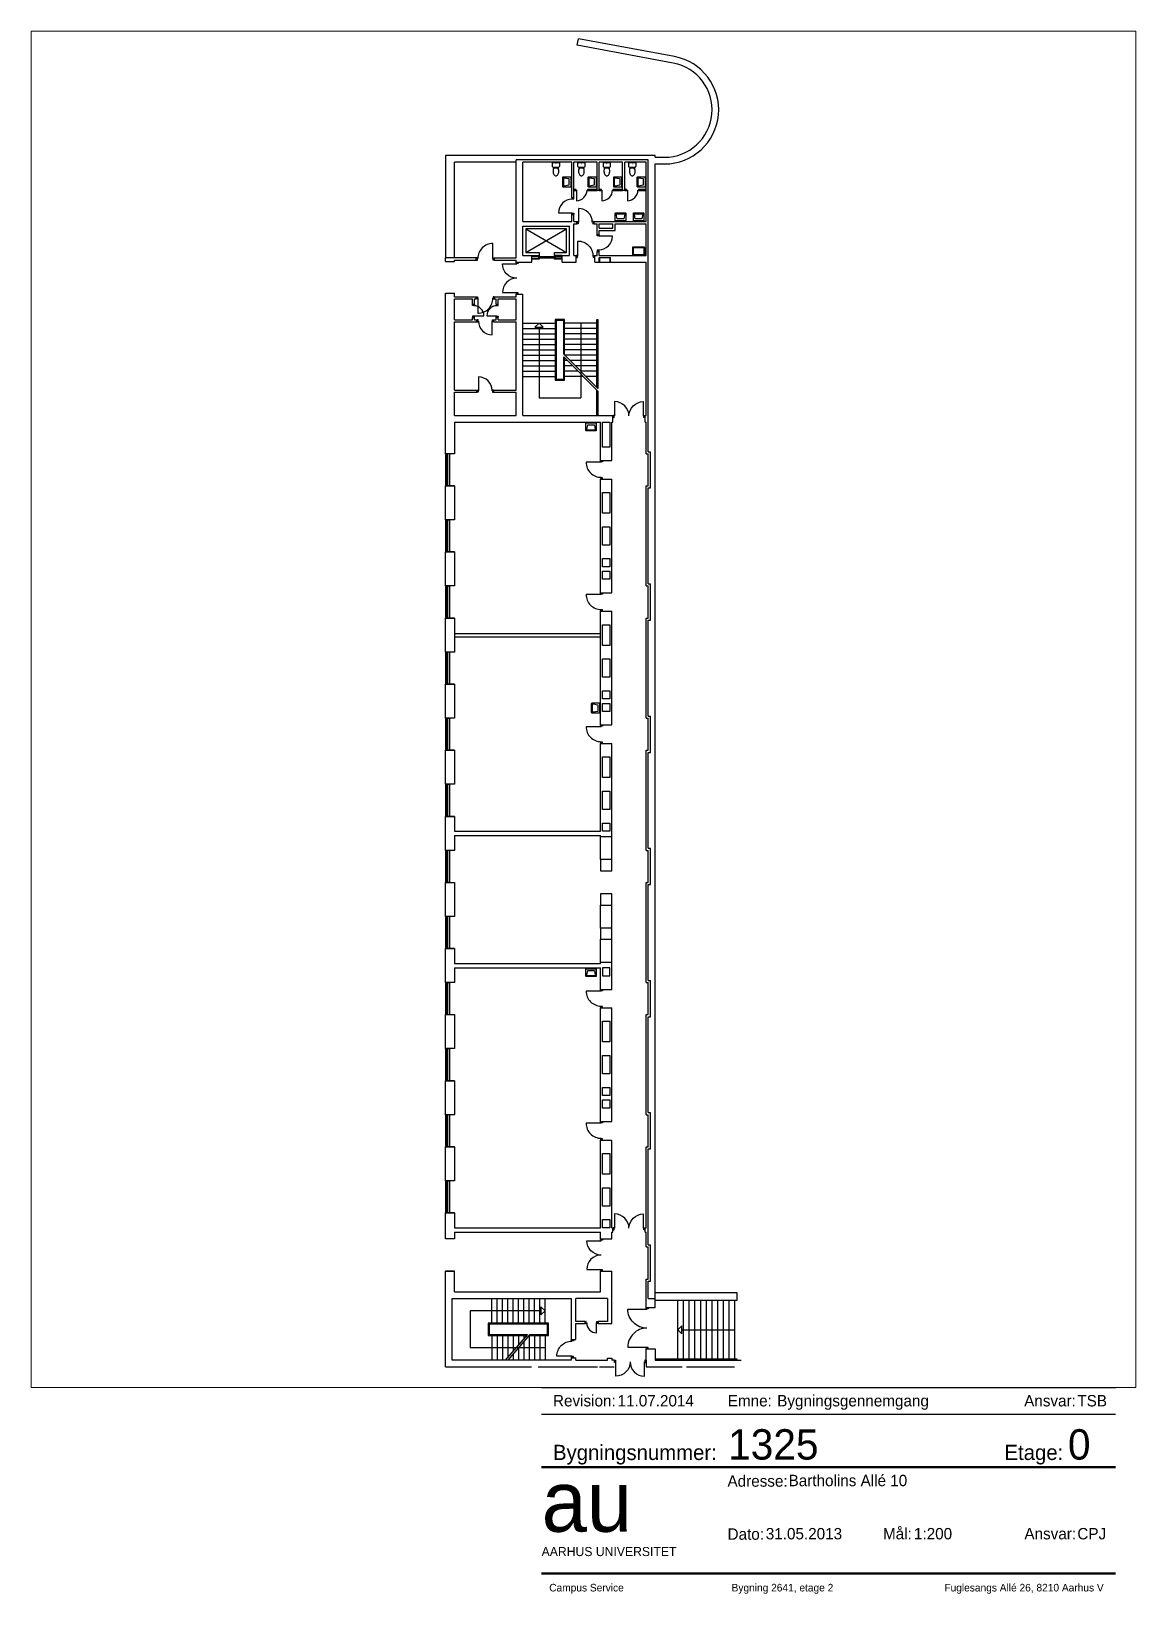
# Paper-space layout 'A3_pdf_stående' of a CAD drawing. Header units: millimetres. Extents: x 0 to 291, y 2 to 414.
# The model-space entities are those that its viewports show. They can reach past a viewport. Long polylines and large blocks are cut down to what shows.
import ezdxf

# ---------------------------------------------------------------- set-up
doc = ezdxf.new("R2010")
doc.units = ezdxf.units.MM
doc.header["$LTSCALE"] = 100
doc.linetypes.add('HIDDEN', pattern=[5, 4, -1])
for name, color, linetype in [('A12----', 1, 'Continuous'), ('A21----', 7, 'Continuous'), ('a22--l-', 1, 'Continuous'), ('A22--U-', 3, 'Continuous'), ('A24----', 1, 'Continuous'), ('A312---', 2, 'Continuous'), ('A314---', 1, 'Continuous'), ('A314-S-', 8, 'Continuous'), ('A321---', 1, 'Continuous'), ('A322---', 1, 'Continuous'), ('A59----', 2, 'Continuous'), ('A66----', 12, 'Continuous'), ('A89--Y-', 12, 'Continuous')]:
    doc.layers.add(name, color=color, linetype=linetype)
doc.layers.add('tegningsopsætning', color=7, linetype='Continuous', lineweight=50)
doc.styles.add('ISO', font='ISO')
doc.styles.add('tegningshoved str 3', font='', dxfattribs={"height": 3})
doc.styles.add('tegningshoved str 8', font='', dxfattribs={"height": 8})
doc.styles.get('tegningshoved str 3').set_extended_font_data('AU Passata')
doc.styles.get('tegningshoved str 8').set_extended_font_data('AU Passata')

# ---------------------------------------------------------------- blocks, each defined once
blk = doc.blocks.new('Tegningshoved')
at = {"layer": 'tegningsopsætning'}
for points in [[(0, 28), (151, 28)], [(0, 0), (151, 0)]]:
    blk.add_lwpolyline(points, dxfattribs=at)
at = {"layer": 'tegningsopsætning', "attachment_point": 1}
for s, width, insert, char_height in [('{\\fAU Passata|b0|i0|c0|p34;Bygningsnummer:}', 14.039, (3, 33.89), 4), ('{\\fAU Passata|b0|i0|c0|p34;Etage:}', 14.039, (121.82, 33.89), 4), ('{\\fAU Passata|b0|i0|c0|p34;Adresse:}', 14.039, (48.92, 25.86), 3), ('{\\fAU Passata|b0|i0|c0|p34;Mål:}', 14.039, (89.85, 12), 3), ('{\\fAU Passata|b0|i0|c0|p34;Dato:}', 14.039, (48.94, 11.9), 3), ('{\\fAU Passata|b0|i0|c0|p34;Ansvar:}', 14.039, (127.06, 12), 3), ('{\\fAU Passata|b0|i0|c0|p34;AARHUS UNIVERSITET}', 76.8942, (0, 7), 2.4)]:
    blk.add_mtext_dynamic_manual_height_columns(s, width=width, gutter_width=1250, heights=[0], dxfattribs=dict(at, insert=insert, char_height=char_height))
at = {"layer": 'tegningsopsætning', "attachment_point": 1, "style": 'ISO'}
for s, width, heights, insert, char_height in [('{\\fAU Peto|b0|i0|c0|p82;au}', 20.8914, [10], (0, 27), 16), ('{\\fAU Passata Light|b0|i0|c0|p34;Campus Service^I^I^I^IBygning 2641, etage 2^I^I^I^IFuglesangs Allé 26, 8210 Aarhus V}', 148.2946, [0], (2, -2.71), 2)]:
    blk.add_mtext_dynamic_manual_height_columns(s, width=width, gutter_width=1250, heights=heights, dxfattribs=dict(at, insert=insert, char_height=char_height))
blk = doc.blocks.new('aml. tegningshoved blok')
blk.add_blockref('Tegningshoved', (-156.36, 7.8))
at = {"layer": 'tegningsopsætning'}
for tag, p, height, style in [('XXXX', (-107.28, 37.8), 8, 'tegningshoved str 8'), ('X', (-17.84, 37.8), 8, 'tegningshoved str 8'), ('XXX', (-91.36, 30.8), 3, 'tegningshoved str 3'), ('XX.XX.2012', (-97.36, 16.8), 3, 'tegningshoved str 3'), ('1:XXX', (-58.36, 16.8), 3, 'tegningshoved str 3'), ('XXX', (-15.36, 16.8), 3, 'tegningshoved str 3')]:
    blk.add_attdef(tag, p, '', height=height, dxfattribs=dict(at, style=style))
blk = doc.blocks.new('Rev. blok')
for points in [[(-151, 11), (0, 11)], [(-151, 4), (0, 4)]]:
    blk.add_lwpolyline(points)
at = {"char_height": 3, "attachment_point": 1, "style": 'tegningshoved str 3'}
for s, insert in [('Revision:', (-148, 9)), ('Emne:', (-102, 9)), ('Ansvar:', (-24, 9))]:
    blk.add_mtext_dynamic_manual_height_columns(s, width=7, gutter_width=15, heights=[0], dxfattribs=dict(at, insert=insert))
at = {"style": 'tegningshoved str 3'}
for tag, p in [('XX.XX.2012', (-131, 6)), ('XXX', (-89, 6)), ('XXX', (-10, 6))]:
    blk.add_attdef(tag, p, '', height=3, dxfattribs=at)
blk = doc.blocks.new('D97V')
for points in [[(20, 0), (20, 110), (70, 110), (70, 0)], [(950, 0), (950, 110), (900, 110), (900, 0)]]:
    blk.add_lwpolyline(points, close=True)
blk.add_lwpolyline([(90, 30), (90, -760, 0.414214), (880, 30, 0.414214)], format="xyb")
blk = doc.blocks.new('V169A3')
for p, q in [((1690, 205), (0, 205)), ((1690, 55), (0, 55))]:
    blk.add_line(p, q)
blk = doc.blocks.new('V169')
for p, q in [((-10, 110), (-1680, 110)), ((-10, 50), (-1680, 50))]:
    blk.add_line(p, q)
blk.add_lwpolyline([(-10, 0), (-10, 230), (-1680, 230), (-1680, 0)], close=True)
blk = doc.blocks.new('PIL')
for p, q in [((0, 0), (-212, -212)), ((0, 0), (212, -212)), ((-212, -212), (212, -212))]:
    blk.add_line(p, q)
blk = doc.blocks.new('D97H')
for points in [[(-950, 110), (-900, 110), (-900, 0), (-950, 0)], [(-20, 0), (-20, 110), (-70, 110), (-70, 0)]]:
    blk.add_lwpolyline(points, close=True)
blk.add_lwpolyline([(-90, 30), (-90, -760, -0.414214), (-880, 30)], format="xyb")
blk = doc.blocks.new('D169D')
for points in [[(20, 110), (70, 110), (70, 0), (20, 0)], [(1670, 0), (1670, 110), (1620, 110), (1620, 0)]]:
    blk.add_lwpolyline(points, close=True)
for points in [[(845, 30, -0.414214), (90, -725), (90, 30)], [(845, 30, 0.414214), (1600, -725), (1600, 30)]]:
    blk.add_lwpolyline(points, format="xyb")
blk = doc.blocks.new('D217D')
for points in [[(20, 110), (70, 110), (70, 0), (20, 0)], [(2150, 0), (2150, 110), (2100, 110), (2100, 0)]]:
    blk.add_lwpolyline(points, close=True)
for points in [[(1085, 30, -0.414214), (90, -965), (90, 30)], [(1085, 30, 0.414214), (2080, -965), (2080, 30)]]:
    blk.add_lwpolyline(points, format="xyb")
blk = doc.blocks.new('D70H')
for points in [[(-630, 110), (-680, 110), (-680, 0), (-630, 0)], [(-20, 0), (-70, 0), (-70, 110), (-20, 110)]]:
    blk.add_lwpolyline(points, close=True)
blk.add_lwpolyline([(-610, 28, 0.414214), (-90, -492), (-90, 28)], format="xyb")
blk = doc.blocks.new('HV')
for points in [[(-235, -470, -0.414214), (-275, -430), (-275, -50), (275, -50), (275, -430, -0.414214), (235, -470)], [(-201, -420, -0.468921), (-221, -396), (-175, -150), (175, -150), (221, -396, -0.468921), (201, -420)]]:
    blk.add_lwpolyline(points, format="xyb", close=True)
blk = doc.blocks.new('D90H')
for points in [[(-880, 0), (-830, 0), (-830, 110), (-880, 110)], [(-20, 110), (-20, 0), (-70, 0), (-70, 110)]]:
    blk.add_lwpolyline(points, close=True)
blk.add_lwpolyline([(-810, 28, 0.414214), (-90, -692), (-90, 28)], format="xyb")
blk = doc.blocks.new('TOI')
blk.add_lwpolyline([(-200, -200, 0.414214), (-125, -275), (125, -275, 0.414214), (200, -200), (200, -50), (-200, -50)], format="xyb", close=True)
blk.add_lwpolyline([(-132, -275), (-142, -375, 0.055722), (-150, -447), (-150, -500, 0.067326), (-138, -590, 0.079706), (-106, -659, 0.107125), (-54, -710, 0.140126), (0, -725, 0.140126), (54, -710, 0.107125), (106, -659, 0.079706), (138, -590, 0.067326), (150, -500), (150, -447, 0.055722), (142, -375), (132, -275)], format="xyb")
blk.add_lwpolyline([(142, -375), (94, -325), (-94, -325), (-142, -375)])
at = {"const_width": 19.8}
blk.add_lwpolyline([(-10, -97, 1), (10, -97, 1)], format="xyb", close=True, dxfattribs=at)
blk = doc.blocks.new('D70V')
for points in [[(20, 0), (70, 0), (70, 110), (20, 110)], [(630, 110), (680, 110), (680, 0), (630, 0)]]:
    blk.add_lwpolyline(points, close=True)
blk.add_lwpolyline([(90, 28), (90, -492, 0.414214), (610, 28, 0.414214)], format="xyb")
blk = doc.blocks.new('RENGVASK')
blk.add_line((-305, -35), (305, -35))
blk.add_lwpolyline([(300, 0, -0.414214), (305, -5), (305, -425, -0.414214), (270, -460), (-270, -460, -0.414214), (-305, -425), (-305, -5, -0.414214), (-300, 0)], format="xyb", close=True)
blk.add_lwpolyline([(260, -35, -0.414214), (270, -45), (270, -415, -0.414214), (260, -425), (-260, -425, -0.414214), (-270, -415), (-270, -45, -0.414214), (-260, -35)], format="xyb")

msp = doc.modelspace()

# ---------------------------------------------------------------- linework, layer by layer
at = {"layer": 'A12----'}
for p, q in [((-138864767, 257877197), (-138864703, 257877541)), ((-138860667, 257871397), (-138871697, 257871397)), ((-138871697, 257871397), (-138871697, 257866347)), ((-138867977, 257871047), (-138871227, 257871047)), ((-138871227, 257865997), (-138871227, 257871047)), ((-138860667, 257871297), (-138860667, 257871397)), ((-138860667, 257811207), (-138860667, 257870947)), ((-138871697, 257866347), (-138871697, 257865997))]:
    msp.add_line(p, q, dxfattribs=at)
for points in [[(-138860667, 257870947), (-138860167, 257870947, 0.9119), (-138859645, 257876599), (-138864703, 257877541)], [(-138860667, 257871297), (-138860167, 257871297, 0.9119), (-138859709, 257876254), (-138864767, 257877197)]]:
    msp.add_lwpolyline(points, format="xyb", dxfattribs=at)
at = {"layer": 'A21----'}
for p, q in [((-138861027, 257871157), (-138867977, 257871157)), ((-138867977, 257865997), (-138867977, 257871157)), ((-138865057, 257871047), (-138867627, 257871047)), ((-138867627, 257867907), (-138867627, 257871047)), ((-138863717, 257871047), (-138864947, 257871047)), ((-138862377, 257871047), (-138863607, 257871047)), ((-138861137, 257871047), (-138862267, 257871047)), ((-138861137, 257867907), (-138861137, 257871047)), ((-138861027, 257855797), (-138861027, 257871157)), ((-138867627, 257866127), (-138867627, 257867677)), ((-138861137, 257866127), (-138861137, 257867797)), ((-138871697, 257865817), (-138871697, 257865997)), ((-138870087, 257865997), (-138871697, 257865997)), ((-138871227, 257865817), (-138871227, 257865887)), ((-138871227, 257865887), (-138870087, 257865887)), ((-138870087, 257865887), (-138870087, 257865997)), ((-138869117, 257865997), (-138867977, 257865997)), ((-138869117, 257865887), (-138869117, 257865997)), ((-138869117, 257865887), (-138867977, 257865887)), ((-138867977, 257865777), (-138867977, 257865887)), ((-138871697, 257865817), (-138871227, 257865817)), ((-138861137, 257857707), (-138861137, 257865777)), ((-138871697, 257855687), (-138871697, 257864137)), ((-138871697, 257864137), (-138871227, 257864137)), ((-138871227, 257863957), (-138871227, 257864137)), ((-138871227, 257862747), (-138871227, 257863847)), ((-138871227, 257859037), (-138871227, 257862637)), ((-138871227, 257857707), (-138871227, 257858927)), ((-138861197, 257857357), (-138861197, 257857707)), ((-138861197, 257857707), (-138861137, 257857707)), ((-138871227, 257857357), (-138871227, 257855687)), ((-138861197, 257857357), (-138861137, 257857357)), ((-138861137, 257855687), (-138861137, 257857357)), ((-138871227, 257855687), (-138871697, 257855687)), ((-138861137, 257855687), (-138861027, 257855687)), ((-138861027, 257855797), (-138860917, 257855797)), ((-138861027, 257853997), (-138861027, 257855687)), ((-138860917, 257853887), (-138860917, 257855797)), ((-138861137, 257853997), (-138861027, 257853997)), ((-138861137, 257848727), (-138861137, 257853997)), ((-138861027, 257853887), (-138860917, 257853887)), ((-138861027, 257848837), (-138861027, 257853887)), ((-138871227, 257850517), (-138871697, 257850517)), ((-138871697, 257850517), (-138871227, 257850517)), ((-138871697, 257848727), (-138871697, 257850517)), ((-138871227, 257850517), (-138871227, 257848727)), ((-138871227, 257848727), (-138871697, 257848727)), ((-138861137, 257848727), (-138861027, 257848727)), ((-138861027, 257848837), (-138860917, 257848837)), ((-138861027, 257847037), (-138861027, 257848727)), ((-138860917, 257846927), (-138860917, 257848837)), ((-138861137, 257847037), (-138861027, 257847037)), ((-138861137, 257841767), (-138861137, 257847037)), ((-138861027, 257846927), (-138860917, 257846927)), ((-138861027, 257841877), (-138861027, 257846927)), ((-138871697, 257841767), (-138871697, 257843557)), ((-138871697, 257843557), (-138871227, 257843557)), ((-138871227, 257843557), (-138871697, 257843557)), ((-138871227, 257843557), (-138871227, 257841767)), ((-138871227, 257841767), (-138871697, 257841767)), ((-138861137, 257841767), (-138861027, 257841767)), ((-138861027, 257841877), (-138860917, 257841877)), ((-138861027, 257840077), (-138861027, 257841767)), ((-138860917, 257839967), (-138860917, 257841877)), ((-138861137, 257834807), (-138861137, 257840077)), ((-138861137, 257840077), (-138861027, 257840077)), ((-138861027, 257834917), (-138861027, 257839967)), ((-138861027, 257839967), (-138860917, 257839967)), ((-138871697, 257834807), (-138871697, 257836597)), ((-138871697, 257836597), (-138871227, 257836597)), ((-138871227, 257836597), (-138871697, 257836597)), ((-138871227, 257836597), (-138871227, 257835817)), ((-138871227, 257835587), (-138871227, 257834807)), ((-138871227, 257834807), (-138871697, 257834807)), ((-138861137, 257834807), (-138861027, 257834807)), ((-138861027, 257834917), (-138860917, 257834917)), ((-138861027, 257833117), (-138861027, 257834807)), ((-138860917, 257833007), (-138860917, 257834917)), ((-138861137, 257833117), (-138861027, 257833117)), ((-138861137, 257827847), (-138861137, 257833117)), ((-138861027, 257833007), (-138860917, 257833007)), ((-138861027, 257827957), (-138861027, 257833007)), ((-138871697, 257827847), (-138871697, 257829637)), ((-138871697, 257829637), (-138871227, 257829637)), ((-138871227, 257829637), (-138871697, 257829637)), ((-138871227, 257829637), (-138871227, 257828857)), ((-138871227, 257828627), (-138871227, 257827847)), ((-138871227, 257827847), (-138871697, 257827847)), ((-138861137, 257827847), (-138861027, 257827847)), ((-138861027, 257827957), (-138860917, 257827957)), ((-138861027, 257826157), (-138861027, 257827847)), ((-138860917, 257826047), (-138860917, 257827957)), ((-138861137, 257826157), (-138861027, 257826157)), ((-138861137, 257820887), (-138861137, 257826157)), ((-138861027, 257826047), (-138860917, 257826047)), ((-138861027, 257820997), (-138861027, 257826047)), ((-138871697, 257820887), (-138871697, 257822677)), ((-138871697, 257822677), (-138871227, 257822677)), ((-138871227, 257822677), (-138871697, 257822677)), ((-138871227, 257822677), (-138871227, 257820887)), ((-138871227, 257820887), (-138871697, 257820887)), ((-138861137, 257820887), (-138861027, 257820887)), ((-138861027, 257820997), (-138860917, 257820997)), ((-138861027, 257819197), (-138861027, 257820887)), ((-138860917, 257819087), (-138860917, 257820997)), ((-138871227, 257819197), (-138871697, 257819197)), ((-138871697, 257819197), (-138871227, 257819197)), ((-138871697, 257817407), (-138871697, 257819197)), ((-138871227, 257819197), (-138871227, 257817407)), ((-138861137, 257814937), (-138861137, 257819197)), ((-138861137, 257819197), (-138861027, 257819197)), ((-138861027, 257814037), (-138861027, 257819087)), ((-138861027, 257819087), (-138860917, 257819087)), ((-138871227, 257817407), (-138871697, 257817407)), ((-138871697, 257814347), (-138871697, 257815717)), ((-138871697, 257815717), (-138871227, 257815717)), ((-138871227, 257815717), (-138871697, 257815717)), ((-138871227, 257815717), (-138871227, 257814937)), ((-138861197, 257814937), (-138861137, 257814937)), ((-138861197, 257814707), (-138861197, 257814937)), ((-138871227, 257814347), (-138871697, 257814347)), ((-138871227, 257814707), (-138871227, 257814347)), ((-138861197, 257814707), (-138861137, 257814707)), ((-138861137, 257813927), (-138861137, 257814707)), ((-138861027, 257814037), (-138860917, 257814037)), ((-138860917, 257812127), (-138860917, 257814037)), ((-138861137, 257813927), (-138861027, 257813927)), ((-138861027, 257812237), (-138861027, 257813927)), ((-138871227, 257812657), (-138871697, 257812657)), ((-138871697, 257812657), (-138871227, 257812657)), ((-138871697, 257807607), (-138871697, 257812657)), ((-138871227, 257811567), (-138871227, 257812657)), ((-138861137, 257812237), (-138861027, 257812237)), ((-138861137, 257810737), (-138861137, 257812237)), ((-138861027, 257811207), (-138861027, 257812127)), ((-138861027, 257812127), (-138860917, 257812127)), ((-138871347, 257807957), (-138871347, 257811217)), ((-138861137, 257810737), (-138860667, 257810737)), ((-138861027, 257811207), (-138860667, 257811207)), ((-138860667, 257810737), (-138860667, 257811207)), ((-138861137, 257807967), (-138861137, 257808567)), ((-138861137, 257808567), (-138860667, 257808567)), ((-138860667, 257808567), (-138860667, 257807957)), ((-138871697, 257807607), (-138867167, 257807607)), ((-138865077, 257807957), (-138871347, 257807957)), ((-138866817, 257807607), (-138863697, 257807607)), ((-138864847, 257807957), (-138863177, 257807957)), ((-138863587, 257807607), (-138862827, 257807607)), ((-138861137, 257807957), (-138861137, 257807607)), ((-138861137, 257807607), (-138859237, 257807607)), ((-138860667, 257807957), (-138856137, 257807957)), ((-138859007, 257807607), (-138856487, 257807607))]:
    msp.add_line(p, q, dxfattribs=at)
for points in [[(-138871227, 257853997), (-138871227, 257852207), (-138871697, 257852207), (-138871697, 257853997), (-138871227, 257853997), (-138871697, 257853997)], [(-138871227, 257847037), (-138871227, 257845247), (-138871697, 257845247), (-138871697, 257847037), (-138871227, 257847037), (-138871697, 257847037)], [(-138871227, 257840077), (-138871227, 257838287), (-138871697, 257838287), (-138871697, 257840077), (-138871227, 257840077), (-138871697, 257840077)]]:
    msp.add_lwpolyline(points, dxfattribs=at)
for points in [[(-138871227, 257833117), (-138871227, 257831327), (-138871697, 257831327), (-138871697, 257833117)], [(-138871227, 257826157), (-138871227, 257826157), (-138871227, 257824367), (-138871697, 257824367), (-138871697, 257826157)]]:
    msp.add_lwpolyline(points, close=True, dxfattribs=at)
msp.add_arc((-138871237, 257865827), 10, 270, 270, dxfattribs=at)
at = {"layer": 'a22--l-'}
for points in [[(-138864947, 257869547), (-138864827, 257869547), (-138864827, 257869597), (-138864947, 257869597)], [(-138863717, 257869597), (-138864227, 257869597), (-138864227, 257869547), (-138863717, 257869547)], [(-138863607, 257869547), (-138863487, 257869547), (-138863487, 257869597), (-138863607, 257869597)], [(-138862377, 257869597), (-138862887, 257869597), (-138862887, 257869547), (-138862377, 257869547)], [(-138862267, 257869547), (-138862147, 257869547), (-138862147, 257869597), (-138862267, 257869597)], [(-138861137, 257869597), (-138861547, 257869597), (-138861547, 257869547), (-138861137, 257869547)]]:
    msp.add_lwpolyline(points, dxfattribs=at)
msp.add_lwpolyline([(-138871227, 257846202), (-138871227, 257846057), (-138863537, 257846057), (-138863537, 257846202)], close=True, dxfattribs=at)
at = {"layer": 'A22--U-'}
for p, q in [((-138865057, 257869177), (-138865057, 257871047)), ((-138864947, 257869177), (-138864947, 257871047)), ((-138863717, 257869547), (-138863717, 257871047)), ((-138863607, 257869547), (-138863607, 257871047)), ((-138862377, 257869547), (-138862377, 257871047)), ((-138862267, 257869547), (-138862267, 257871047)), ((-138865057, 257869177), (-138864947, 257869177)), ((-138865057, 257869177), (-138864947, 257869177)), ((-138863607, 257869547), (-138863717, 257869547)), ((-138862267, 257869547), (-138862377, 257869547)), ((-138867627, 257867907), (-138865057, 257867907)), ((-138867627, 257867677), (-138865177, 257867677)), ((-138865177, 257866127), (-138865177, 257867677)), ((-138865057, 257868277), (-138864947, 257868277)), ((-138865057, 257867907), (-138865057, 257868277)), ((-138865057, 257868277), (-138864947, 257868277)), ((-138865057, 257867907), (-138865057, 257868277)), ((-138864947, 257867907), (-138864947, 257868277)), ((-138864947, 257867907), (-138864947, 257868277)), ((-138864947, 257867907), (-138864782, 257867907)), ((-138864947, 257867797), (-138864782, 257867797)), ((-138864947, 257866127), (-138864947, 257867797)), ((-138864782, 257867797), (-138864782, 257867907)), ((-138863882, 257867907), (-138861137, 257867907)), ((-138863882, 257867797), (-138863882, 257867907)), ((-138863882, 257867797), (-138863717, 257867797)), ((-138863717, 257867237), (-138863717, 257867797)), ((-138863607, 257867557), (-138863607, 257867797)), ((-138863607, 257867797), (-138862887, 257867797)), ((-138863607, 257867557), (-138862887, 257867557)), ((-138862887, 257867557), (-138862887, 257867797)), ((-138862777, 257867797), (-138861137, 257867797)), ((-138862777, 257867447), (-138862777, 257867797)), ((-138863717, 257867237), (-138863607, 257867237)), ((-138863607, 257867237), (-138863607, 257867447)), ((-138863607, 257867447), (-138862777, 257867447)), ((-138867627, 257866127), (-138867157, 257866127)), ((-138867157, 257865777), (-138867157, 257866127)), ((-138865567, 257866127), (-138865177, 257866127)), ((-138865567, 257865777), (-138865567, 257866127)), ((-138864947, 257866127), (-138864817, 257866127)), ((-138864817, 257865777), (-138864817, 257866127)), ((-138863847, 257866127), (-138863717, 257866127)), ((-138863847, 257865777), (-138863847, 257866127)), ((-138863717, 257866337), (-138863607, 257866337)), ((-138863717, 257866127), (-138863717, 257866337)), ((-138863607, 257866127), (-138863607, 257866337)), ((-138863607, 257866127), (-138861137, 257866127)), ((-138863607, 257866017), (-138863007, 257866017)), ((-138863607, 257865777), (-138863607, 257866017)), ((-138863007, 257865777), (-138863007, 257866017)), ((-138867977, 257865777), (-138867157, 257865777)), ((-138865567, 257865777), (-138864817, 257865777)), ((-138863847, 257865777), (-138863607, 257865777)), ((-138863007, 257865777), (-138861137, 257865777)), ((-138871227, 257863957), (-138870087, 257863957)), ((-138871227, 257863847), (-138870282, 257863847)), ((-138870282, 257863567), (-138870282, 257863847)), ((-138870282, 257863567), (-138870282, 257863847)), ((-138870282, 257863567), (-138870172, 257863567)), ((-138870282, 257863567), (-138870172, 257863567)), ((-138870172, 257863567), (-138870172, 257863847)), ((-138870172, 257863567), (-138870172, 257863847)), ((-138870172, 257863847), (-138870087, 257863847)), ((-138870087, 257863847), (-138870087, 257863957)), ((-138869117, 257863957), (-138867977, 257863957)), ((-138869117, 257863847), (-138869117, 257863957)), ((-138869117, 257863847), (-138869032, 257863847)), ((-138869032, 257863567), (-138869032, 257863847)), ((-138869032, 257863567), (-138869032, 257863847)), ((-138869032, 257863567), (-138868922, 257863567)), ((-138869032, 257863567), (-138868922, 257863567)), ((-138868922, 257863567), (-138868922, 257863847)), ((-138868922, 257863567), (-138868922, 257863847)), ((-138868922, 257863847), (-138867977, 257863847)), ((-138867977, 257863957), (-138867977, 257864087)), ((-138867977, 257864087), (-138867627, 257864087)), ((-138867977, 257862747), (-138867977, 257863847)), ((-138867627, 257857707), (-138867627, 257864087)), ((-138867627, 257857707), (-138867627, 257864087)), ((-138871227, 257862747), (-138870282, 257862747)), ((-138871227, 257862637), (-138870052, 257862637)), ((-138870282, 257862867), (-138870172, 257862867)), ((-138870282, 257862747), (-138870282, 257862867)), ((-138870282, 257862867), (-138870172, 257862867)), ((-138870282, 257862747), (-138870282, 257862867)), ((-138870172, 257862747), (-138870172, 257862867)), ((-138870172, 257862747), (-138870172, 257862867)), ((-138870172, 257862747), (-138870052, 257862747)), ((-138870052, 257862637), (-138870052, 257862747)), ((-138869152, 257862637), (-138869152, 257862747)), ((-138869152, 257862747), (-138869032, 257862747)), ((-138869152, 257862637), (-138867977, 257862637)), ((-138869032, 257862867), (-138868922, 257862867)), ((-138869032, 257862867), (-138868922, 257862867)), ((-138869032, 257862747), (-138869032, 257862867)), ((-138869032, 257862747), (-138869032, 257862867)), ((-138868922, 257862747), (-138868922, 257862867)), ((-138868922, 257862747), (-138868922, 257862867)), ((-138868922, 257862747), (-138867977, 257862747)), ((-138867977, 257859037), (-138867977, 257862637)), ((-138871227, 257859037), (-138870052, 257859037)), ((-138871227, 257858927), (-138870052, 257858927)), ((-138870052, 257858927), (-138870052, 257859037)), ((-138869152, 257859037), (-138867977, 257859037)), ((-138869152, 257858927), (-138869152, 257859037)), ((-138869152, 257858927), (-138867977, 257858927)), ((-138867977, 257857707), (-138867977, 257858927)), ((-138871227, 257857707), (-138867977, 257857707)), ((-138867627, 257857707), (-138862887, 257857707)), ((-138862887, 257857357), (-138862887, 257857707)), ((-138871227, 257857357), (-138863537, 257857357)), ((-138863537, 257855327), (-138863537, 257857357)), ((-138862947, 257855327), (-138862947, 257857357)), ((-138862947, 257857357), (-138862887, 257857357)), ((-138863537, 257855327), (-138862947, 257855327)), ((-138863537, 257854357), (-138862947, 257854357)), ((-138863537, 257848367), (-138863537, 257854357)), ((-138862947, 257848367), (-138862947, 257854357)), ((-138863537, 257848367), (-138862947, 257848367)), ((-138863537, 257847397), (-138862947, 257847397)), ((-138863537, 257841407), (-138863537, 257847397)), ((-138862947, 257841407), (-138862947, 257847397)), ((-138863537, 257841407), (-138862947, 257841407)), ((-138863537, 257835817), (-138863537, 257840437)), ((-138863537, 257840437), (-138862947, 257840437)), ((-138862947, 257835527), (-138862947, 257840437)), ((-138871227, 257835817), (-138863537, 257835817)), ((-138871227, 257835587), (-138863537, 257835587)), ((-138863537, 257835527), (-138863537, 257835587)), ((-138862947, 257835527), (-138863537, 257835527)), ((-138871227, 257828857), (-138863537, 257828857)), ((-138863537, 257828917), (-138862947, 257828917)), ((-138863537, 257828857), (-138863537, 257828917)), ((-138862947, 257827487), (-138862947, 257828917)), ((-138871227, 257828627), (-138863537, 257828627)), ((-138863537, 257827487), (-138863537, 257828627)), ((-138863537, 257827487), (-138862947, 257827487)), ((-138863537, 257826517), (-138862947, 257826517)), ((-138863537, 257820527), (-138863537, 257826517)), ((-138862947, 257820527), (-138862947, 257826517)), ((-138863537, 257820527), (-138862947, 257820527)), ((-138863537, 257814937), (-138863537, 257819557)), ((-138863537, 257819557), (-138862947, 257819557)), ((-138862947, 257814937), (-138862947, 257819557)), ((-138871227, 257814937), (-138863537, 257814937)), ((-138862947, 257814937), (-138862887, 257814937)), ((-138862887, 257814707), (-138862887, 257814937)), ((-138871227, 257814707), (-138863537, 257814707)), ((-138863537, 257814347), (-138863537, 257814707)), ((-138863537, 257814347), (-138862947, 257814347)), ((-138862947, 257814347), (-138862947, 257814707)), ((-138862947, 257814707), (-138862887, 257814707)), ((-138863537, 257811567), (-138863537, 257812657)), ((-138863537, 257812657), (-138862947, 257812657)), ((-138862947, 257809897), (-138862947, 257812657)), ((-138871227, 257811567), (-138863537, 257811567)), ((-138871347, 257811217), (-138865077, 257811217)), ((-138865077, 257811217), (-138865077, 257809057)), ((-138863177, 257811217), (-138864847, 257811217)), ((-138864847, 257810007), (-138864847, 257811217)), ((-138863177, 257811217), (-138863177, 257810007)), ((-138864367, 257810007), (-138864847, 257810007)), ((-138864367, 257810007), (-138864367, 257809897)), ((-138863177, 257810007), (-138863657, 257810007)), ((-138863657, 257810007), (-138863657, 257809897)), ((-138864847, 257809897), (-138864367, 257809897)), ((-138864847, 257809057), (-138864847, 257809897)), ((-138863657, 257809897), (-138862947, 257809897)), ((-138865077, 257809057), (-138864847, 257809057)), ((-138865077, 257808087), (-138864847, 257808087)), ((-138865077, 257808087), (-138865077, 257807957)), ((-138864847, 257807957), (-138864847, 257808087)), ((-138863177, 257808077), (-138862947, 257808077)), ((-138863177, 257807957), (-138863177, 257808077)), ((-138862947, 257808077), (-138862947, 257807957)), ((-138862827, 257807957), (-138862947, 257807957))]:
    msp.add_line(p, q, dxfattribs=at)
for points in [[(-138863057, 257856037), (-138863427, 257856037), (-138863427, 257857357), (-138863057, 257857357)], [(-138863057, 257852557), (-138863427, 257852557), (-138863427, 257853647), (-138863057, 257853647)], [(-138863057, 257850877), (-138863427, 257850877), (-138863427, 257851847), (-138863057, 257851847)], [(-138863057, 257850167), (-138863057, 257849737), (-138863427, 257849737), (-138863427, 257850167)], [(-138863427, 257849077), (-138863427, 257849507), (-138863057, 257849507), (-138863057, 257849077)], [(-138863057, 257845597), (-138863427, 257845597), (-138863427, 257846687), (-138863057, 257846687)], [(-138863057, 257843917), (-138863427, 257843917), (-138863427, 257844887), (-138863057, 257844887)], [(-138863057, 257843207), (-138863057, 257842777), (-138863427, 257842777), (-138863427, 257843207)], [(-138863427, 257842117), (-138863427, 257842547), (-138863057, 257842547), (-138863057, 257842117)], [(-138863057, 257838637), (-138863427, 257838637), (-138863427, 257839727), (-138863057, 257839727)], [(-138863057, 257836957), (-138863427, 257836957), (-138863427, 257837927), (-138863057, 257837927)], [(-138863057, 257836247), (-138863057, 257835817), (-138863427, 257835817), (-138863427, 257836247)], [(-138863537, 257834317), (-138863537, 257833727), (-138862947, 257833727), (-138862947, 257834317)], [(-138862947, 257832517), (-138863537, 257832517), (-138863537, 257831927), (-138862947, 257831927)], [(-138862947, 257830717), (-138863537, 257830717), (-138863537, 257830127), (-138862947, 257830127)], [(-138863057, 257828197), (-138863057, 257828627), (-138863427, 257828627), (-138863427, 257828197)], [(-138863057, 257824717), (-138863427, 257824717), (-138863427, 257825807), (-138863057, 257825807)], [(-138863057, 257823037), (-138863427, 257823037), (-138863427, 257824007), (-138863057, 257824007)], [(-138863057, 257822327), (-138863057, 257821897), (-138863427, 257821897), (-138863427, 257822327)], [(-138863427, 257821237), (-138863427, 257821667), (-138863057, 257821667), (-138863057, 257821237)], [(-138863057, 257817757), (-138863427, 257817757), (-138863427, 257818847), (-138863057, 257818847)], [(-138863057, 257816077), (-138863427, 257816077), (-138863427, 257817047), (-138863057, 257817047)], [(-138863057, 257815367), (-138863057, 257814937), (-138863427, 257814937), (-138863427, 257815367)]]:
    msp.add_lwpolyline(points, close=True, dxfattribs=at)
at = {"layer": 'A24----', "linetype": 'HIDDEN'}
for p, q in [((-138867627, 257862557), (-138865927, 257862557)), ((-138865477, 257862757), (-138865927, 257862757)), ((-138865927, 257862757), (-138865927, 257859557)), ((-138865877, 257862707), (-138865877, 257859607)), ((-138865477, 257862707), (-138865877, 257862707)), ((-138867627, 257862277), (-138865927, 257862277)), ((-138867627, 257861997), (-138865927, 257861997)), ((-138867627, 257861717), (-138865927, 257861717)), ((-138867627, 257861437), (-138865927, 257861437)), ((-138867627, 257861157), (-138865927, 257861157)), ((-138865477, 257860927), (-138863677, 257859127)), ((-138867627, 257860877), (-138865927, 257860877)), ((-138867627, 257860597), (-138865927, 257860597)), ((-138867627, 257860317), (-138865927, 257860317)), ((-138865477, 257860785), (-138863677, 257858985)), ((-138865289, 257860597), (-138865427, 257860597)), ((-138865009, 257860317), (-138865427, 257860317)), ((-138867627, 257860037), (-138865927, 257860037)), ((-138867627, 257859757), (-138865927, 257859757)), ((-138864729, 257860037), (-138865427, 257860037)), ((-138864449, 257859757), (-138865427, 257859757)), ((-138867391, 257809317), (-138868554, 257807967)), ((-138867259, 257809317), (-138868422, 257807967))]:
    msp.add_line(p, q, dxfattribs=at)
at = {"layer": 'A24----'}
for p, q in [((-138865477, 257860927), (-138865477, 257862757)), ((-138865427, 257862757), (-138865477, 257862757)), ((-138865427, 257860877), (-138865427, 257862757)), ((-138863727, 257862557), (-138865427, 257862557)), ((-138864577, 257862557), (-138864577, 257858632)), ((-138866777, 257862345), (-138866777, 257858632)), ((-138863727, 257862277), (-138865427, 257862277)), ((-138863727, 257861997), (-138865427, 257861997)), ((-138863727, 257861717), (-138865427, 257861717)), ((-138863727, 257861437), (-138865427, 257861437)), ((-138863727, 257861157), (-138865427, 257861157)), ((-138863727, 257860877), (-138865427, 257860877)), ((-138863727, 257860597), (-138865147, 257860597)), ((-138863727, 257860317), (-138864867, 257860317)), ((-138863727, 257860037), (-138864587, 257860037)), ((-138863727, 257859757), (-138864307, 257859757)), ((-138866777, 257858632), (-138864577, 257858632)), ((-138869262, 257809917), (-138869262, 257811217)), ((-138868982, 257809917), (-138868982, 257811217)), ((-138868702, 257809917), (-138868702, 257811217)), ((-138868422, 257809917), (-138868422, 257811217)), ((-138868142, 257809917), (-138868142, 257811217)), ((-138867862, 257809917), (-138867862, 257811217)), ((-138867582, 257809917), (-138867582, 257811217)), ((-138867302, 257809917), (-138867302, 257811217)), ((-138867022, 257809917), (-138867022, 257811217)), ((-138866742, 257809917), (-138866742, 257811217)), ((-138866462, 257809917), (-138866462, 257811217)), ((-138859467, 257808017), (-138859467, 257811117)), ((-138859167, 257808017), (-138859167, 257811117)), ((-138858867, 257808017), (-138858867, 257811117)), ((-138858567, 257808017), (-138858567, 257811117)), ((-138858267, 257808017), (-138858267, 257811117)), ((-138857967, 257808017), (-138857967, 257811117)), ((-138857667, 257808017), (-138857667, 257811117)), ((-138857367, 257808017), (-138857367, 257811117)), ((-138857067, 257808017), (-138857067, 257811117)), ((-138856767, 257808017), (-138856767, 257811117)), ((-138856467, 257808017), (-138856467, 257811117)), ((-138866674, 257810567), (-138870397, 257810567)), ((-138870397, 257810567), (-138870397, 257808617)), ((-138869262, 257809267), (-138869262, 257807967)), ((-138868982, 257809267), (-138868982, 257807967)), ((-138868702, 257809267), (-138868702, 257807967)), ((-138868422, 257809267), (-138868422, 257808120)), ((-138868142, 257809267), (-138868142, 257808445)), ((-138867862, 257809267), (-138867862, 257808770)), ((-138867582, 257809267), (-138867582, 257809095)), ((-138867302, 257809267), (-138867302, 257807967)), ((-138867022, 257809267), (-138867022, 257807967)), ((-138866742, 257809267), (-138866742, 257807967)), ((-138866462, 257809267), (-138866462, 257807967)), ((-138859255, 257809567), (-138856467, 257809567)), ((-138866462, 257808617), (-138870397, 257808617)), ((-138868142, 257808292), (-138868142, 257807967)), ((-138867862, 257808617), (-138867862, 257807967)), ((-138867582, 257808942), (-138867582, 257807967)), ((-138856347, 257808017), (-138860667, 257808017)), ((-138856347, 257807957), (-138856347, 257808017))]:
    msp.add_line(p, q, dxfattribs=at)
for points in [[(-138863727, 257859177), (-138863727, 257862757), (-138863677, 257862757), (-138863677, 257859127)], [(-138860667, 257811117), (-138856347, 257811117), (-138856347, 257811517), (-138860667, 257811517)], [(-138867302, 257809267), (-138866277, 257809267), (-138866277, 257809917), (-138869447, 257809917), (-138869447, 257809267)], [(-138869447, 257809267), (-138867434, 257809267)], [(-138867259, 257809317), (-138866327, 257809317), (-138866327, 257809867), (-138869397, 257809867), (-138869397, 257809317)], [(-138869397, 257809317), (-138867391, 257809317)]]:
    msp.add_lwpolyline(points, dxfattribs=at)
at = {"layer": 'A24----', "linetype": 'HIDDEN'}
for points in [[(-138865927, 257859557), (-138865427, 257859557), (-138865427, 257860735)], [(-138865877, 257859607), (-138865477, 257859607), (-138865477, 257860785)], [(-138863727, 257857707), (-138863727, 257859035)], [(-138863677, 257858985), (-138863677, 257857707)]]:
    msp.add_lwpolyline(points, dxfattribs=at)
at = {"layer": 'A321---'}
for points in [[(-138864807, 257869572), (-138864807, 257869012, 0.414214), (-138864247, 257869572, 0.414214)], [(-138863467, 257869572), (-138863467, 257869012, 0.414214), (-138862907, 257869572, 0.414214)], [(-138862127, 257869572), (-138862127, 257869012, 0.414214), (-138861567, 257869572, 0.414214)]]:
    msp.add_lwpolyline(points, format="xyb", dxfattribs=at)
at = {"layer": 'A322---'}
for p, q in [((-138863537, 257834317), (-138863537, 257835527)), ((-138862947, 257834317), (-138862947, 257835527)), ((-138863537, 257831927), (-138863537, 257831927)), ((-138863537, 257830717), (-138863537, 257831927)), ((-138862947, 257830717), (-138862947, 257831927)), ((-138863537, 257828917), (-138863537, 257830127)), ((-138862947, 257828917), (-138862947, 257830127))]:
    msp.add_line(p, q, dxfattribs=at)
at = {"layer": 'A66----'}
for p, q in [((-138867477, 257867527), (-138865327, 257866277)), ((-138867477, 257866277), (-138865327, 257867527)), ((-138867477, 257867527), (-138867477, 257867527)), ((-138866362, 257866052), (-138866362, 257866002))]:
    msp.add_line(p, q, dxfattribs=at)
for points in [[(-138865962, 257866127), (-138865962, 257866277), (-138865327, 257866277), (-138865327, 257867527), (-138867477, 257867527), (-138867477, 257866277), (-138866762, 257866277), (-138866762, 257866127)], [(-138867157, 257866127), (-138866762, 257866127), (-138866762, 257866077), (-138867157, 257866077)], [(-138867157, 257865977), (-138866762, 257865977), (-138866762, 257865927), (-138867157, 257865927)], [(-138865567, 257866127), (-138865962, 257866127), (-138865962, 257866077), (-138865567, 257866077)], [(-138865567, 257865927), (-138865962, 257865927), (-138865962, 257865977), (-138865567, 257865977)]]:
    msp.add_lwpolyline(points, dxfattribs=at)
msp.add_lwpolyline([(-138865912, 257866002), (-138865912, 257866052), (-138866812, 257866052), (-138866812, 257866002)], close=True, dxfattribs=at)
at = {"layer": 'A89--Y-'}
msp.add_lwpolyline([(-138863587, 257865777), (-138863027, 257865777), (-138863027, 257865997), (-138863587, 257865997)], close=True, dxfattribs=at)

# ---------------------------------------------------------------- block references
at = {"layer": 'A24----'}
msp.add_blockref('PIL', (-138866777, 257862557), dxfattribs=at)
for p, rotation in [((-138866462, 257810567), 270), ((-138859467, 257809567), 90)]:
    msp.add_blockref('PIL', p, dxfattribs=dict(at, rotation=rotation))
at = {"layer": 'A312---', "rotation": 270}
msp.add_blockref('D217D', (-138861137, 257810737), dxfattribs=at)
at = {"layer": 'A314---', "rotation": 270}
for p in [(-138871697, 257855687), (-138871697, 257852207), (-138871697, 257848727), (-138871697, 257845247), (-138871697, 257841767), (-138871697, 257838287), (-138871697, 257834807), (-138871697, 257831327), (-138871697, 257827847), (-138871697, 257824367), (-138871697, 257820887), (-138871697, 257817407)]:
    msp.add_blockref('V169A3', p, dxfattribs=at)
at = {"layer": 'A314-S-', "rotation": 270}
for p in [(-138871697, 257853997), (-138871697, 257850517), (-138871697, 257847037), (-138871697, 257843557), (-138871697, 257840077), (-138871697, 257836597), (-138871697, 257833117), (-138871697, 257829637), (-138871697, 257826157), (-138871697, 257822677), (-138871697, 257819197), (-138871697, 257815717)]:
    msp.add_blockref('V169', p, dxfattribs=at)
at = {"layer": 'A321---'}
for name, p, rotation in [('D90H', (-138865057, 257868277), 270), ('D90H', (-138864782, 257867907), 180), ('D97V', (-138869117, 257865997), 180), ('D97H', (-138864817, 257866127), 180), ('D90H', (-138863607, 257867237), 90), ('D169D', (-138867977, 257865777), 270), ('D70V', (-138870172, 257862867), 90), ('D70H', (-138869032, 257862867), 270), ('D90H', (-138870052, 257859037), 180), ('D169D', (-138861197, 257857707), 180), ('D97V', (-138863537, 257855327), 270), ('D97V', (-138863537, 257848367), 270), ('D97V', (-138863537, 257841407), 270), ('D97V', (-138863537, 257827487), 270), ('D97V', (-138863537, 257820527), 270), ('D169D', (-138861197, 257814937), 180), ('D169D', (-138863537, 257814347), 270), ('D97H', (-138865077, 257808087), 270)]:
    msp.add_blockref(name, p, dxfattribs=dict(at, rotation=rotation))
for name, p in [('D97V', (-138870087, 257863847)), ('D90H', (-138869152, 257862637)), ('D70H', (-138863657, 257809897)), ('D169D', (-138862827, 257807847)), ('D169D', (-138862827, 257807847))]:
    msp.add_blockref(name, p, dxfattribs=at)
at = {"layer": 'A59----'}
for name, p in [('TOI', (-138865887, 257871047)), ('TOI', (-138864547, 257871047)), ('TOI', (-138863207, 257871047)), ('TOI', (-138861867, 257871047)), ('HV', (-138864037, 257857357)), ('HV', (-138864037, 257828627))]:
    msp.add_blockref(name, p, dxfattribs=at)
for name, p, rotation in [('HV', (-138865057, 257869997), 270), ('HV', (-138863717, 257869997), 270), ('HV', (-138862377, 257869997), 270), ('HV', (-138861137, 257869997), 270), ('HV', (-138862487, 257867907), 180), ('HV', (-138861537, 257867907), 180), ('RENGVASK', (-138861537, 257866127), 180), ('HV', (-138863537, 257842299), 270)]:
    msp.add_blockref(name, p, dxfattribs=dict(at, rotation=rotation))

psp = doc.layouts.new('A3_pdf_stående')

# ---------------------------------------------------------------- block references
ref = psp.add_blockref('Rev. blok', (285.32, 45.8))
ref.add_attrib('XXX', 'TSB', (275.32, 51.8), dxfattribs={"height": 3, "style": 'tegningshoved str 3'})
ref.add_attrib('XXX', 'Bygningsgennemgang', (196.32, 51.8), dxfattribs={"height": 3, "style": 'tegningshoved str 3'})
ref.add_attrib('XX.XX.2012', '11.07.2014', (154.32, 51.8), dxfattribs={"height": 3, "style": 'tegningshoved str 3'})
ref = psp.add_blockref('aml. tegningshoved blok', (290.68, 0))
ref.add_attrib('XXXX', '1325', (183.4, 37.8), dxfattribs={"layer": 'tegningsopsætning', "height": 8, "style": 'tegningshoved str 8'})
ref.add_attrib('X', '0', (272.84, 37.8), dxfattribs={"layer": 'tegningsopsætning', "height": 8, "style": 'tegningshoved str 8'})
ref.add_attrib('XXX', 'Bartholins Allé 10', (199.32, 30.8), dxfattribs={"layer": 'tegningsopsætning', "height": 3, "style": 'tegningshoved str 3'})
ref.add_attrib('XX.XX.2012', '31.05.2013', (193.32, 16.8), dxfattribs={"layer": 'tegningsopsætning', "height": 3, "style": 'tegningshoved str 3'})
ref.add_attrib('1:XXX', '1:200', (232.32, 16.8), dxfattribs={"layer": 'tegningsopsætning', "height": 3, "style": 'tegningshoved str 3'})
ref.add_attrib('XXX', 'CPJ', (275.32, 16.8), dxfattribs={"layer": 'tegningsopsætning', "height": 3, "style": 'tegningshoved str 3'})

# ---------------------------------------------------------------- viewports
at = {"layer": 'Defpoints'}
psp.add_viewport(center=(145.34, 235.3), size=(290.68, 357.009), view_center_point=(-138864435.68, 257842230.41), view_height=71401.726, dxfattribs=at)

doc.saveas('drawing.dxf')
